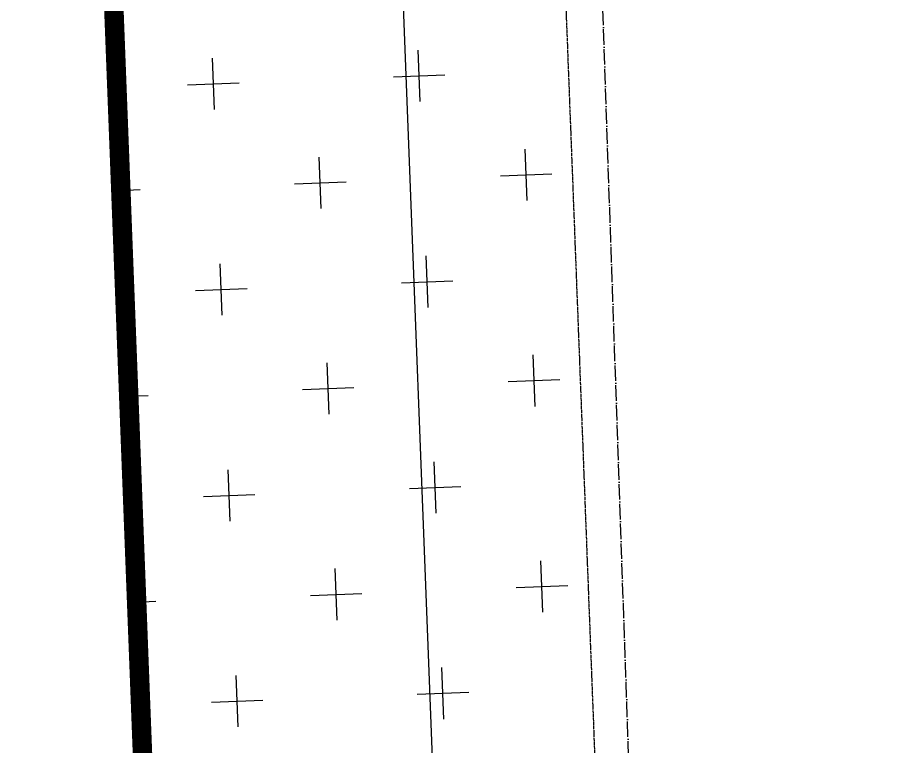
# Model space of a CAD drawing. Extents: x 60102 to 11003895, y 103457 to 3214550.
# Drawn here: x 10953721 to 10967027, y 2868353 to 2879599 of the extents above; entities that cross this region are included whole.
import ezdxf

# ---------------------------------------------------------------- set-up
doc = ezdxf.new("R2010")
doc.units = 0
doc.header["$LTSCALE"] = 10
doc.linetypes.add('ACAD_ISO04W100', pattern=[30.5, 24, -3, 0.5, -3])
doc.linetypes.add('CENTER', pattern=[50.8, 31.75, -6.35, 6.35, -6.35])
for name, color, linetype in [('0-围墙', 5, 'FENCELINE2'), ('0-新建道路', 4, 'CONTINUOUS'), ('0-用地红线', 1, 'CENTER'), ('0-绿化', 3, 'CONTINUOUS')]:
    doc.layers.add(name, color=color, linetype=linetype)
doc.linetypes.add('FENCELINE2', pattern='A,0.25,-0.1,[132,ltypeshp.shx,S=0.1,R=0,X=-0.1,Y=0],-0.1,1', length=1.45)

msp = doc.modelspace()

# ---------------------------------------------------------------- linework, layer by layer
at = {"layer": '0-围墙', "color": 0, "ltscale": 0.2}
msp.add_line((10964354.747, 2757891.408), (10958529.133, 2909536.416), dxfattribs=at)
at = {"layer": '0-新建道路', "color": 0, "linetype": 'Continuous', "const_width": 300}
msp.add_lwpolyline([(10958024.726, 2806449.367), (10954353.566, 2902012.364)], dxfattribs=at)
at = {"layer": '0-用地红线', "color": 0, "linetype": 'ACAD_ISO04W100', "ltscale": 0.2}
msp.add_line((10953721.335, 3099811.788), (10966910.707, 2756482.724), dxfattribs=at)
at = {"layer": '0-用地红线', "color": 0, "linetype": 'ACAD_ISO04W100'}
msp.add_line((10967026.556, 2755722.191), (10955168.743, 3099099.823), dxfattribs=at)
at = {"layer": '0-绿化', "color": 0}
for p, q in [((10959930.872, 2878298.375), (10959900.401, 2879091.54)), ((10956758.212, 2878176.494), (10956727.742, 2878969.659)), ((10956346.394, 2878557.841), (10957139.559, 2878588.311)), ((10959519.054, 2878679.722), (10960312.219, 2878710.193)), ((10961578.142, 2876772.986), (10961547.672, 2877566.151)), ((10958405.483, 2876651.104), (10958375.012, 2877444.269)), ((10961166.325, 2877154.333), (10961959.49, 2877184.803)), ((10957993.665, 2877032.452), (10958786.83, 2877062.922)), ((10955409.734, 2876933.187), (10955614.17, 2876941.041)), ((10956880.093, 2875003.834), (10956849.623, 2875796.999)), ((10960052.753, 2875125.715), (10960022.283, 2875918.88)), ((10959640.935, 2875507.063), (10960434.1, 2875537.533)), ((10956468.276, 2875385.181), (10957261.441, 2875415.652)), ((10961700.024, 2873600.326), (10961669.553, 2874393.491)), ((10958527.364, 2873478.445), (10958496.893, 2874271.61)), ((10961288.206, 2873981.673), (10962081.371, 2874012.144)), ((10958115.546, 2873859.792), (10958908.711, 2873890.262)), ((10955531.615, 2873760.527), (10955736.051, 2873768.381)), ((10960174.634, 2871953.055), (10960144.164, 2872746.22)), ((10957001.975, 2871831.174), (10956971.504, 2872624.339)), ((10959762.817, 2872334.403), (10960555.982, 2872364.873)), ((10956590.157, 2872212.521), (10957383.322, 2872242.992)), ((10961821.905, 2870427.666), (10961791.435, 2871220.831)), ((10958649.245, 2870305.785), (10958618.775, 2871098.95)), ((10961410.087, 2870809.014), (10962203.252, 2870839.484)), ((10958237.427, 2870687.132), (10959030.592, 2870717.603)), ((10955653.496, 2870587.868), (10955857.933, 2870595.721)), ((10960296.516, 2868780.396), (10960266.045, 2869573.561)), ((10957123.856, 2868658.514), (10957093.386, 2869451.679)), ((10959884.698, 2869161.743), (10960677.863, 2869192.213)), ((10956712.038, 2869039.862), (10957505.203, 2869070.332))]:
    msp.add_line(p, q, dxfattribs=at)

doc.saveas('drawing.dxf')
